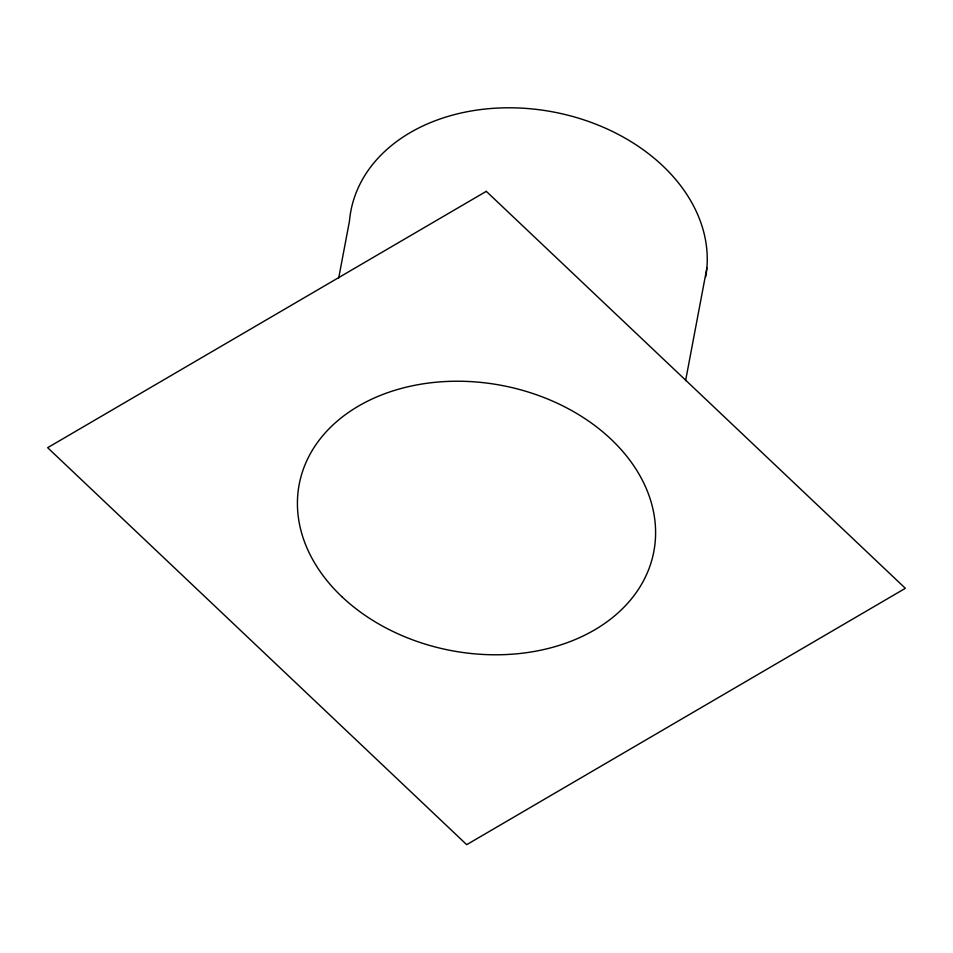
<?xml version="1.0" encoding="UTF-8"?>
<svg xmlns="http://www.w3.org/2000/svg" width="953" height="953" viewBox="0 0 953 953"><rect width="100%" height="100%" fill="white"/><g stroke="black" fill="none" stroke-linecap="round" stroke-linejoin="round"><path stroke-width="1.43" d="M338.684 278.121L349.465 221.096A180.462 134.957 10.7 0 1 545.676 110.655A180.462 134.957 10.7 0 1 705.732 276.751M685.6 380.628L706.876 268.031M486.292 191.339L47.65 447.696L466.708 844.668L905.35 588.311L486.292 191.339M341.865 596.685A180.462 134.957 10.7 0 0 646.098 575.552A180.462 134.957 10.7 0 0 441.537 381.772A180.462 134.957 10.7 0 0 341.865 596.685"/></g></svg>
